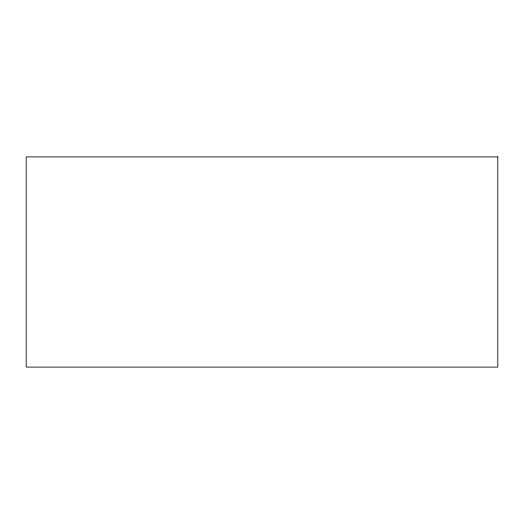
<?xml version="1.0" encoding="UTF-8"?>
<svg xmlns="http://www.w3.org/2000/svg" width="524" height="524" viewBox="0 0 524 524"><rect width="100%" height="100%" fill="white"/><g stroke="black" fill="none" stroke-linecap="round" stroke-linejoin="round"><path stroke-width="0.79" d="M497.8 156.899L26.2 156.899L26.2 367.101L497.8 367.101L497.8 156.899"/></g></svg>
